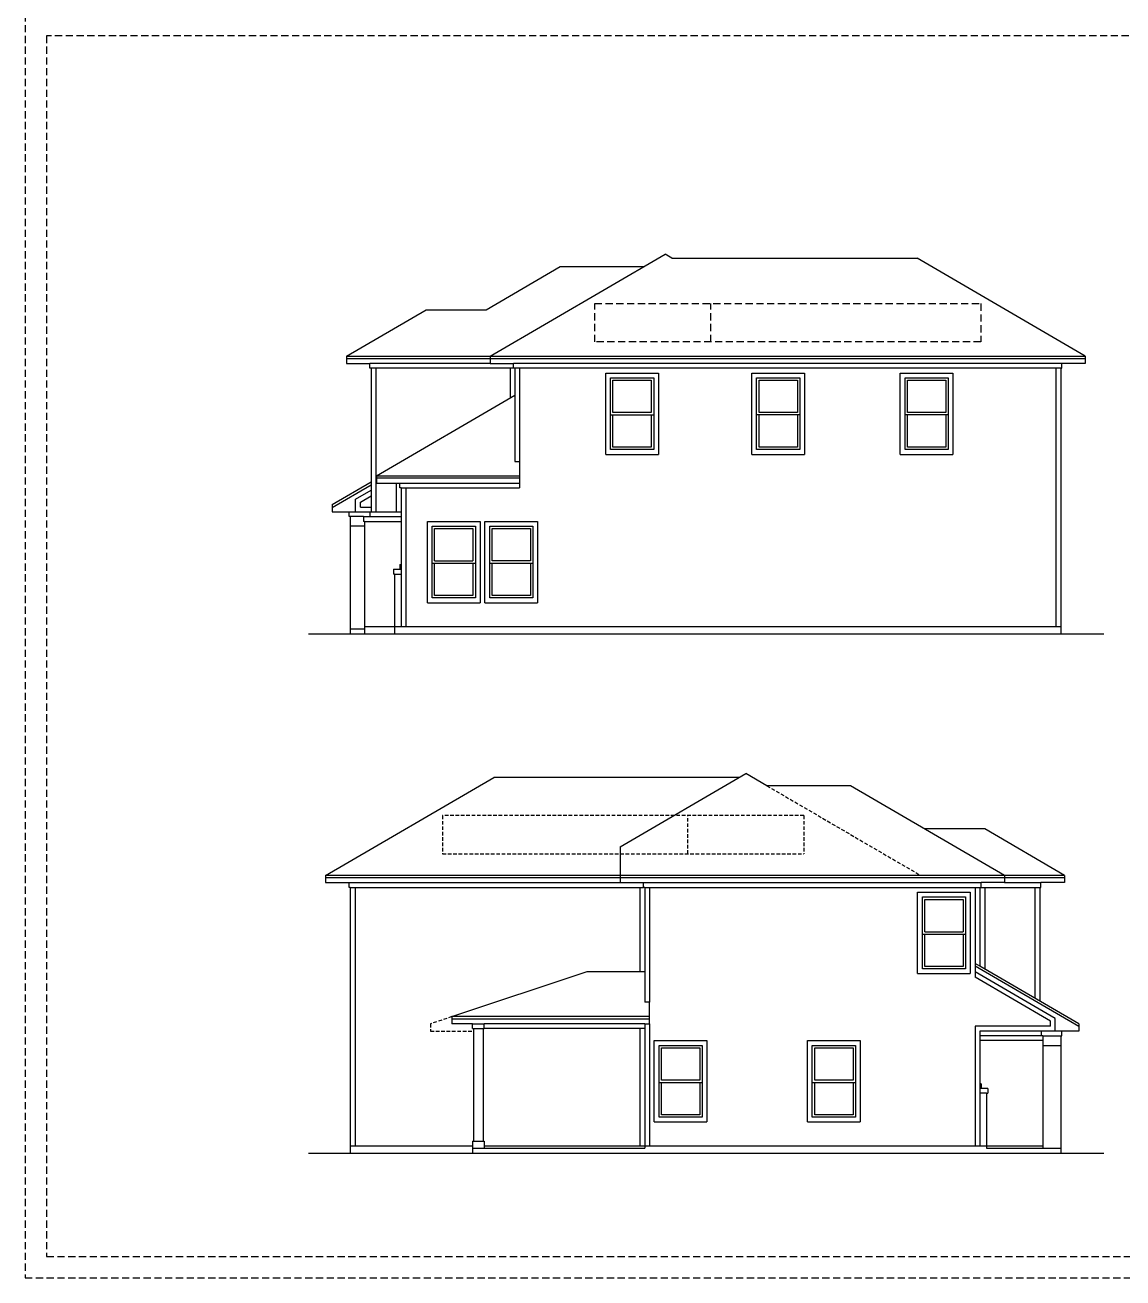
# Model space of a CAD drawing. Header units: inches. Extents: x 1062 to 6528, y -11616 to 5280.
# Drawn here: x 1632 to 2549, y -1056 to -9 of the extents above; entities that cross this region are included whole.
import ezdxf
from ezdxf.enums import TextEntityAlignment as Align

# ---------------------------------------------------------------- set-up
doc = ezdxf.new("R2010")
doc.units = ezdxf.units.IN
doc.header["$LTSCALE"] = 24
doc.header["$MEASUREMENT"] = 0
doc.header["$PDMODE"] = 35
doc.header["$PDSIZE"] = 5
doc.linetypes.add('HIDDEN', pattern=[0.375, 0.25, -0.125])
doc.linetypes.add('HIDDEN2', pattern=[0.1875, 0.125, -0.0625])
doc.layers.get('Defpoints').update_dxf_attribs({"color": 3, "linetype": 'HIDDEN'})
for name, color, linetype in [('A-WALL', 2, 'CONTINUOUS'), ('ELEV', 2, 'CONTINUOUS'), ('TB', 5, 'CONTINUOUS')]:
    doc.layers.add(name, color=color, linetype=linetype)
doc.styles.add('ROMANT', font='times.ttf')

# ---------------------------------------------------------------- blocks, each defined once
blk = doc.blocks.new('TB CAMDEN 11X17')
at = {"layer": 'Defpoints', "color": 5}
blk.add_lwpolyline([(-1632, 0), (0, 0), (0, 1056), (-1632, 1056)], close=True, dxfattribs=at)
at = {"layer": 'Defpoints', "color": 7, "linetype": 'HIDDEN'}
blk.add_lwpolyline([(-1614, 18), (-512, 18), (-512, 1038), (-1614, 1038)], close=True, dxfattribs=at)
at = {"layer": 'TB', "color": 6, "style": 'ROMANT'}
for tag, p in [('S.NAME.1', (-87, 440.4)), ('S.NAME.2', (-69, 440.4)), ('S.NAME.3', (-51, 440.4))]:
    blk.add_attdef(tag, text='', height=12, rotation=90, dxfattribs=at).set_placement(p, align=Align.MIDDLE_CENTER)
for tag, p in [('SCALE', (-72, 113.5)), ('S.NUMBER', (-72, 37.5))]:
    blk.add_attdef(tag, text='', height=8, dxfattribs=at).set_placement(p, align=Align.MIDDLE_CENTER)

msp = doc.modelspace()

# ---------------------------------------------------------------- linework, layer by layer
at = {"layer": 'A-WALL'}
for p, q in [((2045.15068, -373.78895), (2045.15068, -385.78895)), ((2153.65068, -837.65695), (2153.65068, -825.65695))]:
    msp.add_line(p, q, dxfattribs=at)
at = {"layer": 'Defpoints'}
msp.add_line((2204.93037, -273.78895), (2204.93037, -241.78895), dxfattribs=at)
at = {"layer": 'Defpoints', "linetype": 'HIDDEN2'}
for p, q in [((2251.65068, -644.65695), (2380.2221, -719.65695)), ((1980.70134, -669.65695), (1980.70134, -701.65695)), ((2282.60001, -669.65695), (1980.70134, -669.65695)), ((2185.58527, -701.65695), (2185.58527, -669.65695)), ((2282.60001, -669.65695), (2282.60001, -701.65695)), ((1980.70134, -701.65695), (2282.60001, -701.65695)), ((1988.65068, -837.65695), (1970.65068, -843.65695)), ((1970.65068, -843.65695), (1970.65068, -849.65695)), ((1970.65068, -849.65695), (2006.65068, -849.65695))]:
    msp.add_line(p, q, dxfattribs=at)
at = {"layer": 'Defpoints'}
msp.add_lwpolyline([(2430.38572, -273.78895), (2107.91563, -273.78895), (2107.91563, -241.78895), (2430.38572, -241.78895)], close=True, dxfattribs=at)
at = {"layer": 'Defpoints', "color": 9, "linetype": 'HIDDEN2'}
for p in [(2497.15068, -517.78895), (2497.15068, -951.65695)]:
    msp.add_point(p, dxfattribs=at)
at = {"layer": 'ELEV'}
for p, q in [((2020.57925, -285.78895), (2166.70871, -200.54676)), ((2172.26675, -203.78895), (2166.70871, -200.54676)), ((2172.26675, -203.78895), (2377.15068, -203.78895)), ((2517.7221, -285.78895), (2377.15068, -203.78895)), ((2017.15068, -246.95562), (2079.15068, -210.78895)), ((2079.15068, -210.78895), (2149.15068, -210.78895)), ((1900.57925, -285.78895), (1967.15068, -246.95562)), ((1967.15068, -246.95562), (2017.15068, -246.95562)), ((1900.57925, -285.78895), (2517.7221, -285.78895)), ((1900.57925, -285.78895), (1900.57925, -291.78895)), ((1900.57925, -291.78895), (1920.15068, -291.78895)), ((1920.15068, -295.78895), (1920.15068, -291.78895)), ((2020.57925, -285.78895), (2020.57925, -291.78895)), ((2020.57925, -291.78895), (2040.15068, -291.78895)), ((2040.15068, -295.78895), (2040.15068, -291.78895)), ((2517.7221, -291.78895), (2498.15068, -291.78895)), ((2498.15068, -295.78895), (2498.15068, -291.78895)), ((2517.7221, -285.78895), (2517.7221, -291.78895)), ((1921.15068, -295.78895), (1920.15068, -295.78895)), ((1921.15068, -295.78895), (1921.15068, -415.78895)), ((2041.15068, -295.78895), (2040.15068, -295.78895)), ((2041.15068, -295.78895), (2041.15068, -373.78895)), ((2497.15068, -295.78895), (2497.15068, -517.78895)), ((2497.15068, -295.78895), (2498.15068, -295.78895)), ((1925.57925, -385.78895), (2041.15068, -318.37228)), ((2041.15068, -373.78895), (2045.15068, -373.78895)), ((1925.57925, -385.78895), (2045.15068, -385.78895)), ((1925.57925, -385.78895), (1925.57925, -391.78895)), ((1888.57925, -409.78895), (1921.15068, -390.78895)), ((1925.57925, -391.78895), (1945.15068, -391.78895)), ((1945.15068, -395.78895), (1945.15068, -391.78895)), ((1946.15068, -395.78895), (1945.15068, -395.78895)), ((1946.15068, -395.78895), (1946.15068, -459.78895)), ((1888.57925, -409.78895), (1888.57925, -415.78895)), ((1888.57925, -415.78895), (1902.65068, -415.78895)), ((1902.65068, -419.78895), (1902.65068, -415.78895)), ((1920.15068, -415.78895), (1921.15068, -415.78895)), ((1920.15068, -415.78895), (1920.15068, -419.78895)), ((1903.65068, -419.78895), (1902.65068, -419.78895)), ((1903.65068, -419.78895), (1903.65068, -517.78895)), ((1914.65068, -419.78895), (1914.65068, -423.78895)), ((1914.65068, -419.78895), (1920.15068, -419.78895)), ((1915.65068, -423.78895), (1914.65068, -423.78895)), ((1915.65068, -423.78895), (1915.65068, -517.78895)), ((1945.15068, -459.78895), (1946.15068, -459.78895)), ((1945.15068, -459.78895), (1945.15068, -463.78895)), ((1939.65068, -463.78895), (1939.65068, -467.78895)), ((1939.65068, -463.78895), (1945.15068, -463.78895)), ((1940.65068, -467.78895), (1939.65068, -467.78895)), ((1940.65068, -467.78895), (1940.65068, -517.78895)), ((1883.07925, -719.65695), (2023.65068, -637.65695)), ((2228.5346, -637.65695), (2023.65068, -637.65695)), ((2129.07925, -695.67258), (2234.09264, -634.41477)), ((2251.65068, -644.65695), (2234.09264, -634.41477)), ((2321.65068, -644.65695), (2251.65068, -644.65695)), ((2450.2221, -719.65695), (2321.65068, -644.65695)), ((2433.65068, -680.82362), (2383.65068, -680.82362)), ((2500.2221, -719.65695), (2433.65068, -680.82362)), ((2129.07925, -695.67258), (2129.07925, -725.65695)), ((2500.2221, -719.65695), (1883.07925, -719.65695)), ((1883.07925, -719.65695), (1883.07925, -725.65695)), ((2450.2221, -719.65695), (2450.2221, -725.65695)), ((2500.2221, -719.65695), (2500.2221, -725.65695)), ((1883.07925, -725.65695), (1902.65068, -725.65695)), ((1902.65068, -729.65695), (1902.65068, -725.65695)), ((1903.65068, -729.65695), (1902.65068, -729.65695)), ((1903.65068, -729.65695), (1903.65068, -951.65695)), ((2129.07925, -725.65695), (2148.65068, -725.65695)), ((2148.65068, -729.65695), (2148.65068, -725.65695)), ((2149.65068, -729.65695), (2148.65068, -729.65695)), ((2149.65068, -729.65695), (2149.65068, -825.65695)), ((2429.65068, -729.65695), (2429.65068, -795.49029)), ((2429.65068, -729.65695), (2430.65068, -729.65695)), ((2450.2221, -725.65695), (2430.65068, -725.65695)), ((2430.65068, -729.65695), (2430.65068, -725.65695)), ((2479.65068, -729.65695), (2479.65068, -824.65695)), ((2479.65068, -729.65695), (2480.65068, -729.65695)), ((2500.2221, -725.65695), (2480.65068, -725.65695)), ((2480.65068, -729.65695), (2480.65068, -725.65695)), ((2512.2221, -843.65695), (2429.65068, -795.49029)), ((1988.65068, -837.65695), (2101.65068, -799.99029)), ((2101.65068, -799.99029), (2149.65068, -799.99029)), ((2153.65068, -825.65695), (2149.65068, -825.65695)), ((1988.65068, -837.65695), (1988.65068, -843.65695)), ((2153.65068, -837.65695), (1988.65068, -837.65695)), ((2005.65068, -843.65695), (1988.65068, -843.65695)), ((2005.65068, -847.65695), (2005.65068, -843.65695)), ((2005.65068, -847.65695), (2006.65068, -847.65695)), ((2006.65068, -847.65695), (2006.65068, -941.65695)), ((2014.65068, -847.65695), (2014.65068, -941.65695)), ((2014.65068, -847.65695), (2015.65068, -847.65695)), ((2015.65068, -847.65695), (2015.65068, -843.65695)), ((2149.65068, -843.65695), (2015.65068, -843.65695)), ((2149.65068, -843.65695), (2149.65068, -947.65695)), ((2512.2221, -843.65695), (2512.2221, -849.65695)), ((2429.65068, -849.65695), (2429.65068, -893.65695)), ((2481.15068, -853.65695), (2481.15068, -849.65695)), ((2482.15068, -853.65695), (2481.15068, -853.65695)), ((2482.15068, -853.65695), (2482.15068, -947.65695)), ((2497.15068, -853.65695), (2497.15068, -951.65695)), ((2497.15068, -853.65695), (2498.15068, -853.65695)), ((2498.15068, -853.65695), (2498.15068, -849.65695)), ((2512.2221, -849.65695), (2498.15068, -849.65695)), ((2430.65068, -893.65695), (2429.65068, -893.65695)), ((2430.65068, -893.65695), (2430.65068, -897.65695)), ((2436.15068, -897.65695), (2430.65068, -897.65695)), ((2436.15068, -897.65695), (2436.15068, -901.65695)), ((2435.15068, -901.65695), (2435.15068, -947.65695)), ((2435.15068, -901.65695), (2436.15068, -901.65695)), ((2005.65068, -941.65695), (2005.65068, -951.65695)), ((2005.65068, -941.65695), (2006.65068, -941.65695)), ((2014.65068, -941.65695), (2015.65068, -941.65695)), ((2015.65068, -941.65695), (2015.65068, -947.65695)), ((2005.65068, -947.65695), (2149.65068, -947.65695)), ((2435.15068, -947.65695), (2482.15068, -947.65695))]:
    msp.add_line(p, q, dxfattribs=at)
at = {"layer": 'ELEV', "color": 4}
for p, q in [((2517.7221, -287.78895), (1900.57925, -287.78895)), ((2123.15068, -332.78895), (2123.15068, -305.78895)), ((2123.15068, -305.78895), (2155.15068, -305.78895)), ((2155.15068, -305.78895), (2155.15068, -332.78895)), ((2245.15068, -332.78895), (2245.15068, -305.78895)), ((2245.15068, -305.78895), (2277.15068, -305.78895)), ((2277.15068, -305.78895), (2277.15068, -332.78895)), ((2369.15068, -332.78895), (2369.15068, -305.78895)), ((2369.15068, -305.78895), (2401.15068, -305.78895)), ((2401.15068, -305.78895), (2401.15068, -332.78895)), ((2121.15068, -334.78895), (2157.15068, -334.78895)), ((2155.15068, -332.78895), (2123.15068, -332.78895)), ((2123.15068, -361.78895), (2123.15068, -334.78895)), ((2155.15068, -334.78895), (2155.15068, -361.78895)), ((2279.15068, -334.78895), (2243.15068, -334.78895)), ((2277.15068, -332.78895), (2245.15068, -332.78895)), ((2245.15068, -361.78895), (2245.15068, -334.78895)), ((2277.15068, -334.78895), (2277.15068, -361.78895)), ((2403.15068, -334.78895), (2367.15068, -334.78895)), ((2401.15068, -332.78895), (2369.15068, -332.78895)), ((2369.15068, -361.78895), (2369.15068, -334.78895)), ((2401.15068, -334.78895), (2401.15068, -361.78895)), ((2155.15068, -361.78895), (2123.15068, -361.78895)), ((2277.15068, -361.78895), (2245.15068, -361.78895)), ((2401.15068, -361.78895), (2369.15068, -361.78895)), ((1888.57925, -412.10436), (1921.15068, -393.10436)), ((2045.15068, -387.78895), (1925.57925, -387.78895)), ((1974.15068, -456.78895), (1974.15068, -429.78895)), ((1974.15068, -429.78895), (2006.15068, -429.78895)), ((2006.15068, -429.78895), (2006.15068, -456.78895)), ((2022.15068, -456.78895), (2022.15068, -429.78895)), ((2022.15068, -429.78895), (2054.15068, -429.78895)), ((2054.15068, -429.78895), (2054.15068, -456.78895)), ((1972.15068, -458.78895), (2008.15068, -458.78895)), ((1974.15068, -456.78895), (2006.15068, -456.78895)), ((1974.15068, -485.78895), (1974.15068, -458.78895)), ((2006.15068, -458.78895), (2006.15068, -485.78895)), ((2020.15068, -458.78895), (2056.15068, -458.78895)), ((2054.15068, -456.78895), (2022.15068, -456.78895)), ((2022.15068, -485.78895), (2022.15068, -458.78895)), ((2054.15068, -458.78895), (2054.15068, -485.78895)), ((2006.15068, -485.78895), (1974.15068, -485.78895)), ((2054.15068, -485.78895), (2022.15068, -485.78895)), ((2500.2221, -721.65695), (1883.07925, -721.65695)), ((2383.65068, -766.65695), (2383.65068, -739.65695)), ((2383.65068, -739.65695), (2415.65068, -739.65695)), ((2415.65068, -739.65695), (2415.65068, -766.65695)), ((2381.65068, -768.65695), (2417.65068, -768.65695)), ((2383.65068, -766.65695), (2415.65068, -766.65695)), ((2383.65068, -795.65695), (2383.65068, -768.65695)), ((2415.65068, -768.65695), (2415.65068, -795.65695)), ((2415.65068, -795.65695), (2383.65068, -795.65695)), ((2512.2221, -845.97236), (2425.65068, -795.47236)), ((2153.65068, -839.65695), (1988.65068, -839.65695)), ((2163.65068, -890.65695), (2163.65068, -863.65695)), ((2163.65068, -863.65695), (2195.65068, -863.65695)), ((2195.65068, -863.65695), (2195.65068, -890.65695)), ((2291.65068, -890.65695), (2291.65068, -863.65695)), ((2291.65068, -863.65695), (2323.65068, -863.65695)), ((2323.65068, -863.65695), (2323.65068, -890.65695)), ((2161.65068, -892.65695), (2197.65068, -892.65695)), ((2195.65068, -890.65695), (2163.65068, -890.65695)), ((2163.65068, -919.65695), (2163.65068, -892.65695)), ((2195.65068, -892.65695), (2195.65068, -919.65695)), ((2289.65068, -892.65695), (2325.65068, -892.65695)), ((2323.65068, -890.65695), (2291.65068, -890.65695)), ((2291.65068, -919.65695), (2291.65068, -892.65695)), ((2323.65068, -892.65695), (2323.65068, -919.65695)), ((2195.65068, -919.65695), (2163.65068, -919.65695)), ((2323.65068, -919.65695), (2291.65068, -919.65695)), ((2015.65068, -945.65695), (2149.65068, -945.65695)), ((2435.15068, -945.65695), (2482.15068, -945.65695))]:
    msp.add_line(p, q, dxfattribs=at)
at = {"layer": 'ELEV', "color": 1}
for p, q in [((2020.57925, -291.78895), (1920.15068, -291.78895)), ((2498.15068, -291.78895), (2040.15068, -291.78895)), ((2121.15068, -303.78895), (2157.15068, -303.78895)), ((2121.15068, -363.78895), (2121.15068, -303.78895)), ((2157.15068, -303.78895), (2157.15068, -363.78895)), ((2243.15068, -303.78895), (2279.15068, -303.78895)), ((2243.15068, -363.78895), (2243.15068, -303.78895)), ((2279.15068, -303.78895), (2279.15068, -363.78895)), ((2367.15068, -303.78895), (2403.15068, -303.78895)), ((2367.15068, -363.78895), (2367.15068, -303.78895)), ((2403.15068, -303.78895), (2403.15068, -363.78895)), ((2157.15068, -363.78895), (2121.15068, -363.78895)), ((2279.15068, -363.78895), (2243.15068, -363.78895)), ((2403.15068, -363.78895), (2367.15068, -363.78895)), ((2045.15068, -385.78895), (2045.15068, -391.78895)), ((1908.14175, -405.32372), (1921.15068, -397.73517)), ((1945.15068, -391.78895), (2045.15068, -391.78895)), ((1908.14175, -415.78895), (1908.14175, -405.32372)), ((1902.65068, -415.78895), (1920.15068, -415.78895)), ((1920.15068, -419.78895), (1946.15068, -419.78895)), ((1972.15068, -427.78895), (2008.15068, -427.78895)), ((1972.15068, -487.78895), (1972.15068, -427.78895)), ((2008.15068, -427.78895), (2008.15068, -487.78895)), ((2020.15068, -427.78895), (2056.15068, -427.78895)), ((2020.15068, -487.78895), (2020.15068, -427.78895)), ((2056.15068, -427.78895), (2056.15068, -487.78895)), ((1946.15068, -459.78895), (1946.15068, -511.78895)), ((1945.15068, -463.78895), (1946.15068, -463.78895)), ((2008.15068, -487.78895), (1972.15068, -487.78895)), ((2056.15068, -487.78895), (2020.15068, -487.78895)), ((1902.65068, -725.65695), (2129.07925, -725.65695)), ((2148.65068, -725.65695), (2430.65068, -725.65695)), ((2450.2221, -725.65695), (2480.65068, -725.65695)), ((2381.65068, -737.65695), (2417.65068, -737.65695)), ((2381.65068, -797.65695), (2381.65068, -737.65695)), ((2417.65068, -737.65695), (2417.65068, -797.65695)), ((2429.65068, -795.49029), (2425.65068, -793.15695)), ((2425.65068, -793.15695), (2425.65068, -800.10318)), ((2417.65068, -797.65695), (2381.65068, -797.65695)), ((2492.6596, -839.19172), (2425.65068, -800.10318)), ((2005.65068, -843.65695), (2015.65068, -843.65695)), ((2149.65068, -847.65695), (2015.65068, -847.65695)), ((2149.65068, -843.65695), (2153.65068, -843.65695)), ((2153.65068, -843.65695), (2153.65068, -837.65695)), ((2492.6596, -849.65695), (2492.6596, -839.19172)), ((2481.15068, -853.65695), (2429.65068, -853.65695)), ((2498.15068, -849.65695), (2481.15068, -849.65695)), ((2161.65068, -861.65695), (2197.65068, -861.65695)), ((2161.65068, -921.65695), (2161.65068, -861.65695)), ((2197.65068, -861.65695), (2197.65068, -921.65695)), ((2289.65068, -861.65695), (2325.65068, -861.65695)), ((2289.65068, -921.65695), (2289.65068, -861.65695)), ((2325.65068, -861.65695), (2325.65068, -921.65695)), ((2429.65068, -893.65695), (2429.65068, -945.65695)), ((2430.65068, -897.65695), (2429.65068, -897.65695)), ((2197.65068, -921.65695), (2161.65068, -921.65695)), ((2325.65068, -921.65695), (2289.65068, -921.65695))]:
    msp.add_line(p, q, dxfattribs=at)
at = {"layer": 'ELEV', "color": 6}
for p, q in [((2040.15068, -295.78895), (1921.15068, -295.78895)), ((1925.15068, -295.78895), (1925.15068, -415.78895)), ((2037.15068, -295.78895), (2037.15068, -320.70562)), ((2497.15068, -295.78895), (2041.15068, -295.78895)), ((2045.15068, -295.78895), (2045.15068, -373.78895)), ((2117.15068, -299.78895), (2161.15068, -299.78895)), ((2117.15068, -367.78895), (2117.15068, -299.78895)), ((2161.15068, -299.78895), (2161.15068, -367.78895)), ((2239.15068, -299.78895), (2283.15068, -299.78895)), ((2239.15068, -367.78895), (2239.15068, -299.78895)), ((2283.15068, -299.78895), (2283.15068, -367.78895)), ((2363.15068, -299.78895), (2407.15068, -299.78895)), ((2363.15068, -367.78895), (2363.15068, -299.78895)), ((2407.15068, -299.78895), (2407.15068, -367.78895)), ((2493.15068, -295.78895), (2493.15068, -511.78895)), ((2121.15068, -363.78895), (2121.15068, -363.78895)), ((2243.15068, -363.78895), (2243.15068, -363.78895)), ((2367.15068, -363.78895), (2367.15068, -363.78895)), ((2117.15068, -367.78895), (2161.15068, -367.78895)), ((2239.15068, -367.78895), (2283.15068, -367.78895)), ((2363.15068, -367.78895), (2407.15068, -367.78895)), ((1942.15068, -391.78895), (1942.15068, -415.78895)), ((1946.15068, -395.78895), (2045.15068, -395.78895)), ((1950.15068, -395.78895), (1950.15068, -511.78895)), ((2045.15068, -391.78895), (2045.15068, -395.78895)), ((1912.14175, -407.6212), (1921.15068, -402.36599)), ((1912.14175, -411.78895), (1912.14175, -407.6212)), ((1912.14175, -411.78895), (1921.15068, -411.78895)), ((1921.15068, -415.78895), (1946.15068, -415.78895)), ((1914.65068, -419.78895), (1903.65068, -419.78895)), ((1915.65068, -427.78895), (1903.65068, -427.78895)), ((1915.65068, -423.78895), (1946.15068, -423.78895)), ((1968.15068, -423.78895), (2012.15068, -423.78895)), ((1968.15068, -491.78895), (1968.15068, -423.78895)), ((2012.15068, -423.78895), (2012.15068, -491.78895)), ((2016.15068, -423.78895), (2060.15068, -423.78895)), ((2016.15068, -491.78895), (2016.15068, -423.78895)), ((2060.15068, -423.78895), (2060.15068, -491.78895)), ((1940.65068, -467.78895), (1946.15068, -467.78895)), ((1968.15068, -491.78895), (2012.15068, -491.78895)), ((1972.15068, -487.78895), (1972.15068, -487.78895)), ((2016.15068, -491.78895), (2060.15068, -491.78895)), ((2020.15068, -487.78895), (2020.15068, -487.78895)), ((2497.15068, -511.78895), (1915.65068, -511.78895)), ((1915.65068, -513.78895), (1903.65068, -513.78895)), ((1903.65068, -729.65695), (2148.65068, -729.65695)), ((1907.65068, -729.65695), (1907.65068, -945.65695)), ((2145.65068, -729.65695), (2145.65068, -799.99029)), ((2149.65068, -729.65695), (2429.65068, -729.65695)), ((2153.65068, -729.65695), (2153.65068, -825.65695)), ((2425.65068, -729.65695), (2425.65068, -793.15695)), ((2430.65068, -729.65695), (2479.65068, -729.65695)), ((2433.65068, -729.65695), (2433.65068, -797.82362)), ((2475.65068, -729.65695), (2475.65068, -822.32362)), ((2377.65068, -733.65695), (2421.65068, -733.65695)), ((2377.65068, -801.65695), (2377.65068, -733.65695)), ((2421.65068, -733.65695), (2421.65068, -801.65695)), ((2377.65068, -801.65695), (2421.65068, -801.65695)), ((2381.65068, -797.65695), (2381.65068, -797.65695)), ((2425.65068, -800.10318), (2425.65068, -804.73399)), ((2488.6596, -841.4892), (2425.65068, -804.73399)), ((2006.65068, -847.65695), (2014.65068, -847.65695)), ((2145.65068, -847.65695), (2145.65068, -945.65695)), ((2153.65068, -843.65695), (2153.65068, -945.65695)), ((2488.6596, -845.65695), (2425.65068, -845.65695)), ((2425.65068, -845.65695), (2425.65068, -945.65695)), ((2488.6596, -845.65695), (2488.6596, -841.4892)), ((2157.65068, -857.65695), (2201.65068, -857.65695)), ((2157.65068, -925.65695), (2157.65068, -857.65695)), ((2201.65068, -857.65695), (2201.65068, -925.65695)), ((2285.65068, -857.65695), (2329.65068, -857.65695)), ((2285.65068, -925.65695), (2285.65068, -857.65695)), ((2329.65068, -857.65695), (2329.65068, -925.65695)), ((2482.15068, -857.65695), (2429.65068, -857.65695)), ((2482.15068, -853.65695), (2497.15068, -853.65695)), ((2482.15068, -861.65695), (2497.15068, -861.65695)), ((2435.15068, -901.65695), (2429.65068, -901.65695)), ((2157.65068, -925.65695), (2201.65068, -925.65695)), ((2161.65068, -921.65695), (2161.65068, -921.65695)), ((2285.65068, -925.65695), (2329.65068, -925.65695)), ((2289.65068, -921.65695), (2289.65068, -921.65695)), ((2006.65068, -941.65695), (2014.65068, -941.65695)), ((1903.65068, -945.65695), (2005.65068, -945.65695)), ((2149.65068, -945.65695), (2435.15068, -945.65695)), ((2482.15068, -947.65695), (2497.15068, -947.65695))]:
    msp.add_line(p, q, dxfattribs=at)
at = {"layer": 'ELEV', "color": 3}
for p, q in [((1868.84932, -517.78895), (2533.15068, -517.78895)), ((1868.84932, -951.65695), (2533.15068, -951.65695))]:
    msp.add_line(p, q, dxfattribs=at)
at = {"layer": 'ELEV', "color": 2}
msp.add_line((2481.15068, -849.65695), (2429.65068, -849.65695), dxfattribs=at)

# ---------------------------------------------------------------- block references
at = {"layer": 'TB'}
msp.add_blockref('TB CAMDEN 11X17', (3264, -1056), dxfattribs=at)

doc.saveas('drawing.dxf')
